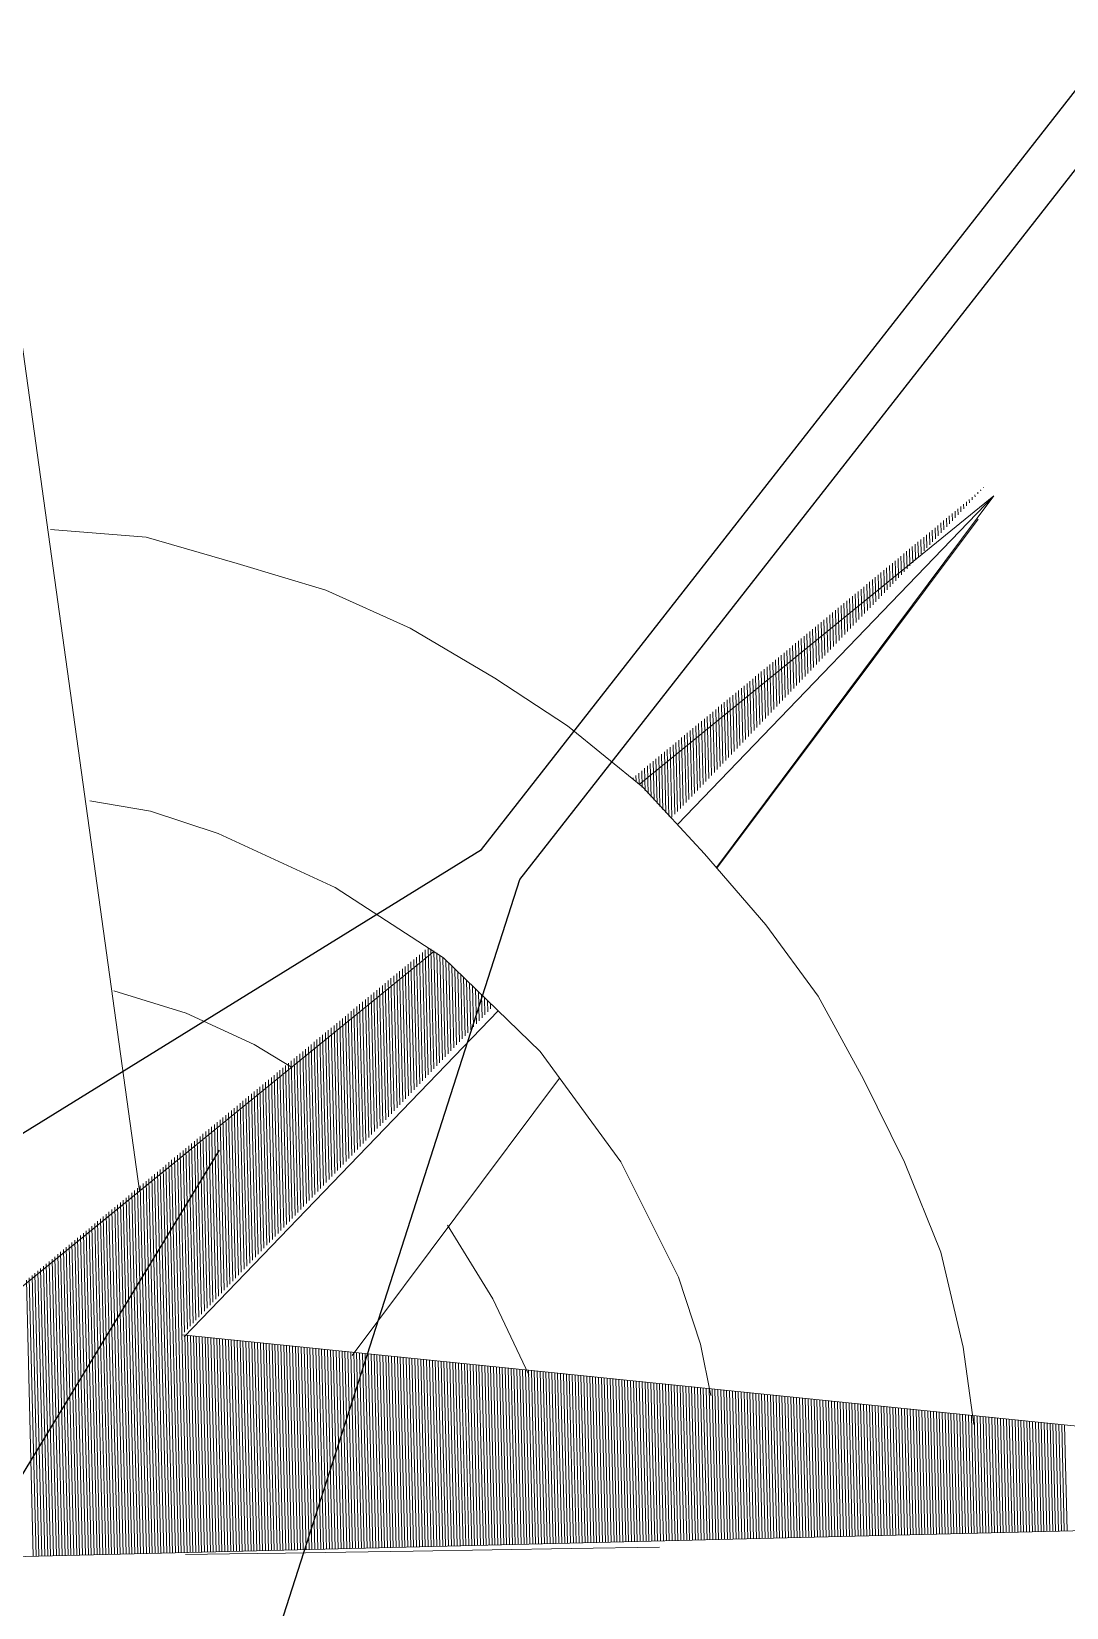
# Model space of a CAD drawing. Header units: metres. Extents: x -2639 to -2278, y 1912 to 2089.
# Drawn here: x -2349.485 to -2346.463, y 2075.666 to 2080.268 of the extents above; entities that cross this region are included whole.
import ezdxf

# ---------------------------------------------------------------- set-up
doc = ezdxf.new("R2010")
doc.units = ezdxf.units.M
doc.layers.add('02', color=2, linetype='Continuous')
doc.layers.add('CONTORNO', color=3, linetype='Continuous')
doc.layers.add('PLUMA-01', color=9, linetype='Continuous', lineweight=9)

# ---------------------------------------------------------------- blocks, each defined once
blk = doc.blocks.new('*X3')
at = {"color": 0}
for p, q in [((-1.52156, 3.5125), (-1.476, 3.5125)), ((-1.52236, 3.50625), (-1.476, 3.50625)), ((-1.5222, 3.5075), (-1.476, 3.5075)), ((-1.52204, 3.50875), (-1.476, 3.50875)), ((-1.52188, 3.51), (-1.476, 3.51)), ((-1.52172, 3.51125), (-1.476, 3.51125)), ((-1.52331, 3.49875), (-1.476, 3.49875)), ((-1.52315, 3.5), (-1.476, 3.5)), ((-1.52299, 3.50125), (-1.476, 3.50125)), ((-1.52284, 3.5025), (-1.476, 3.5025)), ((-1.52268, 3.50375), (-1.476, 3.50375)), ((-1.52252, 3.505), (-1.476, 3.505)), ((-1.52411, 3.4925), (-1.476, 3.4925)), ((-1.52395, 3.49375), (-1.476, 3.49375)), ((-1.52379, 3.495), (-1.476, 3.495)), ((-1.52363, 3.49625), (-1.476, 3.49625)), ((-1.52347, 3.4975), (-1.476, 3.4975)), ((-1.92561, 3.4875), (-1.9255, 3.4875)), ((-1.92462, 3.48625), (-1.92424, 3.48625)), ((-1.5249, 3.48625), (-1.476, 3.48625)), ((-1.52474, 3.4875), (-1.476, 3.4875)), ((-1.52458, 3.48875), (-1.476, 3.48875)), ((-1.52442, 3.49), (-1.476, 3.49)), ((-1.52427, 3.49125), (-1.476, 3.49125)), ((-1.92364, 3.485), (-1.92298, 3.485)), ((-1.92265, 3.48375), (-1.92172, 3.48375)), ((-1.92167, 3.4825), (-1.92046, 3.4825)), ((-1.92068, 3.48125), (-1.9192, 3.48125)), ((-1.9197, 3.48), (-1.91795, 3.48)), ((-1.91871, 3.47875), (-1.91669, 3.47875)), ((-1.52585, 3.47875), (-1.476, 3.47875)), ((-1.5257, 3.48), (-1.476, 3.48)), ((-1.52554, 3.48125), (-1.476, 3.48125)), ((-1.52538, 3.4825), (-1.476, 3.4825)), ((-1.52522, 3.48375), (-1.476, 3.48375)), ((-1.52506, 3.485), (-1.476, 3.485)), ((-1.91773, 3.4775), (-1.91543, 3.4775)), ((-1.91674, 3.47625), (-1.91417, 3.47625)), ((-1.91576, 3.475), (-1.91291, 3.475)), ((-1.91478, 3.47375), (-1.91165, 3.47375)), ((-1.91379, 3.4725), (-1.9104, 3.4725)), ((-1.52665, 3.4725), (-1.476, 3.4725)), ((-1.52649, 3.47375), (-1.476, 3.47375)), ((-1.52633, 3.475), (-1.476, 3.475)), ((-1.52617, 3.47625), (-1.476, 3.47625)), ((-1.52601, 3.4775), (-1.476, 3.4775)), ((-1.91281, 3.47125), (-1.90914, 3.47125)), ((-1.91182, 3.47), (-1.90788, 3.47)), ((-1.91084, 3.46875), (-1.90662, 3.46875)), ((-1.90985, 3.4675), (-1.90536, 3.4675)), ((-1.90887, 3.46625), (-1.9041, 3.46625)), ((-1.90788, 3.465), (-1.90285, 3.465)), ((-1.5276, 3.465), (-1.476, 3.465)), ((-1.52744, 3.46625), (-1.476, 3.46625)), ((-1.52728, 3.4675), (-1.476, 3.4675)), ((-1.52713, 3.46875), (-1.476, 3.46875)), ((-1.52697, 3.47), (-1.476, 3.47)), ((-1.52681, 3.47125), (-1.476, 3.47125)), ((-1.9069, 3.46375), (-1.90159, 3.46375)), ((-1.90591, 3.4625), (-1.90033, 3.4625)), ((-1.90493, 3.46125), (-1.89907, 3.46125)), ((-1.90394, 3.46), (-1.89781, 3.46)), ((-1.90296, 3.45875), (-1.89655, 3.45875)), ((-1.5284, 3.45875), (-1.476, 3.45875)), ((-1.52824, 3.46), (-1.476, 3.46)), ((-1.52808, 3.46125), (-1.476, 3.46125)), ((-1.52792, 3.4625), (-1.476, 3.4625)), ((-1.52776, 3.46375), (-1.476, 3.46375)), ((-1.90198, 3.4575), (-1.8953, 3.4575)), ((-1.90099, 3.45625), (-1.89404, 3.45625)), ((-1.90001, 3.455), (-1.89278, 3.455)), ((-1.89902, 3.45375), (-1.89152, 3.45375)), ((-1.89804, 3.4525), (-1.89026, 3.4525)), ((-1.89705, 3.45125), (-1.889, 3.45125)), ((-1.52935, 3.45125), (-1.476, 3.45125)), ((-1.52919, 3.4525), (-1.476, 3.4525)), ((-1.52903, 3.45375), (-1.476, 3.45375)), ((-1.52887, 3.455), (-1.476, 3.455)), ((-1.52871, 3.45625), (-1.476, 3.45625)), ((-1.52856, 3.4575), (-1.476, 3.4575)), ((-1.89607, 3.45), (-1.88775, 3.45)), ((-1.89508, 3.44875), (-1.88649, 3.44875)), ((-1.8941, 3.4475), (-1.88523, 3.4475)), ((-1.89311, 3.44625), (-1.88397, 3.44625)), ((-1.89213, 3.445), (-1.88271, 3.445)), ((-1.53014, 3.445), (-1.476, 3.445)), ((-1.52999, 3.44625), (-1.476, 3.44625)), ((-1.52983, 3.4475), (-1.476, 3.4475)), ((-1.52967, 3.44875), (-1.476, 3.44875)), ((-1.52951, 3.45), (-1.476, 3.45)), ((-1.89114, 3.44375), (-1.88145, 3.44375)), ((-1.89016, 3.4425), (-1.8802, 3.4425)), ((-1.88918, 3.44125), (-1.87894, 3.44125)), ((-1.88819, 3.44), (-1.87768, 3.44)), ((-1.88721, 3.43875), (-1.87642, 3.43875)), ((-1.53094, 3.43875), (-1.476, 3.43875)), ((-1.53078, 3.44), (-1.476, 3.44)), ((-1.53062, 3.44125), (-1.476, 3.44125)), ((-1.53046, 3.4425), (-1.476, 3.4425)), ((-1.5303, 3.44375), (-1.476, 3.44375)), ((-1.88622, 3.4375), (-1.87516, 3.4375)), ((-1.88524, 3.43625), (-1.8739, 3.43625)), ((-1.88425, 3.435), (-1.87265, 3.435)), ((-1.88327, 3.43375), (-1.87139, 3.43375)), ((-1.88228, 3.4325), (-1.87013, 3.4325)), ((-1.8813, 3.43125), (-1.86887, 3.43125)), ((-1.53189, 3.43125), (-1.476, 3.43125)), ((-1.53173, 3.4325), (-1.476, 3.4325)), ((-1.53157, 3.43375), (-1.476, 3.43375)), ((-1.53141, 3.435), (-1.476, 3.435)), ((-1.53126, 3.43625), (-1.476, 3.43625)), ((-1.5311, 3.4375), (-1.476, 3.4375)), ((-1.88031, 3.43), (-1.86761, 3.43)), ((-1.87933, 3.42875), (-1.86635, 3.42875)), ((-1.87834, 3.4275), (-1.8651, 3.4275)), ((-1.87736, 3.42625), (-1.86384, 3.42625)), ((-1.87637, 3.425), (-1.86258, 3.425)), ((-1.53269, 3.425), (-1.476, 3.425)), ((-1.53253, 3.42625), (-1.476, 3.42625)), ((-1.53237, 3.4275), (-1.476, 3.4275)), ((-1.53221, 3.42875), (-1.476, 3.42875)), ((-1.53205, 3.43), (-1.476, 3.43)), ((-1.87539, 3.42375), (-1.86132, 3.42375)), ((-1.87441, 3.4225), (-1.86006, 3.4225)), ((-1.87342, 3.42125), (-1.8588, 3.42125)), ((-1.87244, 3.42), (-1.85755, 3.42)), ((-1.87145, 3.41875), (-1.85629, 3.41875)), ((-1.87047, 3.4175), (-1.85503, 3.4175)), ((-1.53364, 3.4175), (-1.476, 3.4175)), ((-1.53348, 3.41875), (-1.476, 3.41875)), ((-1.53332, 3.42), (-1.476, 3.42)), ((-1.53316, 3.42125), (-1.476, 3.42125)), ((-1.533, 3.4225), (-1.476, 3.4225)), ((-1.53284, 3.42375), (-1.476, 3.42375)), ((-1.86948, 3.41625), (-1.85377, 3.41625)), ((-1.8685, 3.415), (-1.85251, 3.415)), ((-1.86751, 3.41375), (-1.85125, 3.41375)), ((-1.86653, 3.4125), (-1.85, 3.4125)), ((-1.86554, 3.41125), (-1.84874, 3.41125)), ((-1.53443, 3.41125), (-1.476, 3.41125)), ((-1.53427, 3.4125), (-1.476, 3.4125)), ((-1.53412, 3.41375), (-1.476, 3.41375)), ((-1.53396, 3.415), (-1.476, 3.415)), ((-1.5338, 3.41625), (-1.476, 3.41625)), ((-1.86456, 3.41), (-1.84748, 3.41)), ((-1.86357, 3.40875), (-1.84622, 3.40875)), ((-1.86259, 3.4075), (-1.84496, 3.4075)), ((-1.86161, 3.40625), (-1.8437, 3.40625)), ((-1.86062, 3.405), (-1.84245, 3.405)), ((-1.85964, 3.40375), (-1.84119, 3.40375)), ((-1.53539, 3.40375), (-1.476, 3.40375)), ((-1.53523, 3.405), (-1.476, 3.405)), ((-1.53507, 3.40625), (-1.476, 3.40625)), ((-1.53491, 3.4075), (-1.476, 3.4075)), ((-1.53475, 3.40875), (-1.476, 3.40875)), ((-1.53459, 3.41), (-1.476, 3.41)), ((-1.85865, 3.4025), (-1.83993, 3.4025)), ((-1.85767, 3.40125), (-1.83867, 3.40125)), ((-1.85668, 3.4), (-1.83741, 3.4)), ((-1.8557, 3.39875), (-1.83615, 3.39875)), ((-1.85471, 3.3975), (-1.8349, 3.3975)), ((-1.53618, 3.3975), (-1.476, 3.3975)), ((-1.53602, 3.39875), (-1.476, 3.39875)), ((-1.53586, 3.4), (-1.476, 3.4)), ((-1.5357, 3.40125), (-1.476, 3.40125)), ((-1.53555, 3.4025), (-1.476, 3.4025)), ((-1.85373, 3.39625), (-1.83364, 3.39625)), ((-1.85274, 3.395), (-1.83238, 3.395)), ((-1.85176, 3.39375), (-1.83112, 3.39375)), ((-1.85077, 3.3925), (-1.82986, 3.3925)), ((-1.84979, 3.39125), (-1.8286, 3.39125)), ((-1.53698, 3.39125), (-1.476, 3.39125)), ((-1.53682, 3.3925), (-1.476, 3.3925)), ((-1.53666, 3.39375), (-1.476, 3.39375)), ((-1.5365, 3.395), (-1.476, 3.395)), ((-1.53634, 3.39625), (-1.476, 3.39625)), ((-1.84881, 3.39), (-1.82735, 3.39)), ((-1.84782, 3.38875), (-1.82609, 3.38875)), ((-1.84684, 3.3875), (-1.82483, 3.3875)), ((-1.84585, 3.38625), (-1.82357, 3.38625)), ((-1.84487, 3.385), (-1.82231, 3.385)), ((-1.84388, 3.38375), (-1.82105, 3.38375)), ((-1.53793, 3.38375), (-1.476, 3.38375)), ((-1.53777, 3.385), (-1.476, 3.385)), ((-1.53761, 3.38625), (-1.476, 3.38625)), ((-1.53745, 3.3875), (-1.476, 3.3875)), ((-1.53729, 3.38875), (-1.476, 3.38875)), ((-1.53713, 3.39), (-1.476, 3.39)), ((-1.8429, 3.3825), (-1.8198, 3.3825)), ((-1.84191, 3.38125), (-1.81854, 3.38125)), ((-1.84093, 3.38), (-1.81728, 3.38)), ((-1.83994, 3.37875), (-1.81602, 3.37875)), ((-1.83896, 3.3775), (-1.81476, 3.3775)), ((-1.53872, 3.3775), (-1.476, 3.3775)), ((-1.53856, 3.37875), (-1.476, 3.37875)), ((-1.53841, 3.38), (-1.476, 3.38)), ((-1.53825, 3.38125), (-1.476, 3.38125)), ((-1.53809, 3.3825), (-1.476, 3.3825)), ((-1.83797, 3.37625), (-1.8135, 3.37625)), ((-1.83699, 3.375), (-1.81224, 3.375)), ((-1.83601, 3.37375), (-1.81099, 3.37375)), ((-1.83502, 3.3725), (-1.80973, 3.3725)), ((-1.83404, 3.37125), (-1.80847, 3.37125)), ((-1.83305, 3.37), (-1.80721, 3.37)), ((-1.53968, 3.37), (-1.476, 3.37)), ((-1.53952, 3.37125), (-1.476, 3.37125)), ((-1.53936, 3.3725), (-1.476, 3.3725)), ((-1.5392, 3.37375), (-1.476, 3.37375)), ((-1.53904, 3.375), (-1.476, 3.375)), ((-1.53888, 3.37625), (-1.476, 3.37625)), ((-1.83207, 3.36875), (-1.80595, 3.36875)), ((-1.83108, 3.3675), (-1.80469, 3.3675)), ((-1.8301, 3.36625), (-1.80344, 3.36625)), ((-1.82911, 3.365), (-1.80218, 3.365)), ((-1.82813, 3.36375), (-1.80092, 3.36375)), ((-1.54047, 3.36375), (-1.476, 3.36375)), ((-1.54031, 3.365), (-1.476, 3.365)), ((-1.54015, 3.36625), (-1.476, 3.36625)), ((-1.53999, 3.3675), (-1.476, 3.3675)), ((-1.53984, 3.36875), (-1.476, 3.36875)), ((-1.82714, 3.3625), (-1.79966, 3.3625)), ((-1.82616, 3.36125), (-1.7984, 3.36125)), ((-1.82517, 3.36), (-1.79714, 3.36)), ((-1.82419, 3.35875), (-1.79589, 3.35875)), ((-1.82321, 3.3575), (-1.79463, 3.3575)), ((-1.82222, 3.35625), (-1.79337, 3.35625)), ((-1.54142, 3.35625), (-1.476, 3.35625)), ((-1.54126, 3.3575), (-1.476, 3.3575)), ((-1.54111, 3.35875), (-1.476, 3.35875)), ((-1.54095, 3.36), (-1.476, 3.36)), ((-1.54079, 3.36125), (-1.476, 3.36125)), ((-1.54063, 3.3625), (-1.476, 3.3625)), ((-1.82124, 3.355), (-1.79211, 3.355)), ((-1.82025, 3.35375), (-1.79085, 3.35375)), ((-1.81927, 3.3525), (-1.78959, 3.3525)), ((-1.81828, 3.35125), (-1.78834, 3.35125)), ((-1.8173, 3.35), (-1.78708, 3.35)), ((-1.54222, 3.35), (-1.476, 3.35)), ((-1.54206, 3.35125), (-1.476, 3.35125)), ((-1.5419, 3.3525), (-1.476, 3.3525)), ((-1.54174, 3.35375), (-1.476, 3.35375)), ((-1.54158, 3.355), (-1.476, 3.355)), ((-1.81631, 3.34875), (-1.78766, 3.34875)), ((-1.81533, 3.3475), (-1.78906, 3.3475)), ((-1.81434, 3.34625), (-1.79045, 3.34625)), ((-1.81336, 3.345), (-1.79185, 3.345)), ((-1.81237, 3.34375), (-1.79324, 3.34375)), ((-1.54301, 3.34375), (-1.476, 3.34375)), ((-1.54285, 3.345), (-1.476, 3.345)), ((-1.54269, 3.34625), (-1.476, 3.34625)), ((-1.54254, 3.3475), (-1.476, 3.3475)), ((-1.54238, 3.34875), (-1.476, 3.34875)), ((-1.81139, 3.3425), (-1.79463, 3.3425)), ((-1.81041, 3.34125), (-1.79603, 3.34125)), ((-1.80942, 3.34), (-1.79742, 3.34)), ((-1.80844, 3.33875), (-1.79882, 3.33875)), ((-1.80745, 3.3375), (-1.80021, 3.3375)), ((-1.80647, 3.33625), (-1.80161, 3.33625)), ((-1.54397, 3.33625), (-1.476, 3.33625)), ((-1.54381, 3.3375), (-1.476, 3.3375)), ((-1.54365, 3.33875), (-1.476, 3.33875)), ((-1.54349, 3.34), (-1.476, 3.34)), ((-1.54333, 3.34125), (-1.476, 3.34125)), ((-1.54317, 3.3425), (-1.476, 3.3425)), ((-1.80548, 3.335), (-1.803, 3.335)), ((-1.8045, 3.33375), (-1.80405, 3.33375)), ((-1.54476, 3.33), (-1.476, 3.33)), ((-1.5446, 3.33125), (-1.476, 3.33125)), ((-1.54444, 3.3325), (-1.476, 3.3325)), ((-1.54428, 3.33375), (-1.476, 3.33375)), ((-1.54412, 3.335), (-1.476, 3.335)), ((-1.54571, 3.3225), (-1.476, 3.3225)), ((-1.54555, 3.32375), (-1.476, 3.32375)), ((-1.5454, 3.325), (-1.476, 3.325)), ((-1.54524, 3.32625), (-1.476, 3.32625)), ((-1.54508, 3.3275), (-1.476, 3.3275)), ((-1.54492, 3.32875), (-1.476, 3.32875)), ((-1.54651, 3.31625), (-1.476, 3.31625)), ((-1.54635, 3.3175), (-1.476, 3.3175)), ((-1.54619, 3.31875), (-1.476, 3.31875)), ((-1.54603, 3.32), (-1.476, 3.32)), ((-1.54587, 3.32125), (-1.476, 3.32125)), ((-1.5473, 3.31), (-1.476, 3.31)), ((-1.54714, 3.31125), (-1.476, 3.31125)), ((-1.54698, 3.3125), (-1.476, 3.3125)), ((-1.54683, 3.31375), (-1.476, 3.31375)), ((-1.54667, 3.315), (-1.476, 3.315)), ((-1.54826, 3.3025), (-1.476, 3.3025)), ((-1.5481, 3.30375), (-1.476, 3.30375)), ((-1.54794, 3.305), (-1.476, 3.305)), ((-1.54778, 3.30625), (-1.476, 3.30625)), ((-1.54762, 3.3075), (-1.476, 3.3075)), ((-1.54746, 3.30875), (-1.476, 3.30875)), ((-1.54905, 3.29625), (-1.476, 3.29625)), ((-1.54889, 3.2975), (-1.476, 3.2975)), ((-1.54873, 3.29875), (-1.476, 3.29875)), ((-1.54857, 3.3), (-1.476, 3.3)), ((-1.54841, 3.30125), (-1.476, 3.30125)), ((-1.55, 3.28875), (-1.476, 3.28875)), ((-1.54984, 3.29), (-1.476, 3.29)), ((-1.54969, 3.29125), (-1.476, 3.29125)), ((-1.54953, 3.2925), (-1.476, 3.2925)), ((-1.54937, 3.29375), (-1.476, 3.29375)), ((-1.54921, 3.295), (-1.476, 3.295)), ((-1.5508, 3.2825), (-1.476, 3.2825)), ((-1.55064, 3.28375), (-1.476, 3.28375)), ((-1.55048, 3.285), (-1.476, 3.285)), ((-1.55032, 3.28625), (-1.476, 3.28625)), ((-1.55016, 3.2875), (-1.476, 3.2875)), ((-1.55175, 3.275), (-1.476, 3.275)), ((-1.55159, 3.27625), (-1.476, 3.27625)), ((-1.55143, 3.2775), (-1.476, 3.2775)), ((-1.55127, 3.27875), (-1.476, 3.27875)), ((-1.55112, 3.28), (-1.476, 3.28)), ((-1.55096, 3.28125), (-1.476, 3.28125)), ((-1.71025, 3.26875), (-1.70529, 3.26875)), ((-1.709, 3.27), (-1.70655, 3.27)), ((-1.55254, 3.26875), (-1.476, 3.26875)), ((-1.55239, 3.27), (-1.476, 3.27)), ((-1.55223, 3.27125), (-1.476, 3.27125)), ((-1.55207, 3.2725), (-1.476, 3.2725)), ((-1.55191, 3.27375), (-1.476, 3.27375)), ((-1.7165, 3.2625), (-1.69901, 3.2625)), ((-1.71525, 3.26375), (-1.70026, 3.26375)), ((-1.714, 3.265), (-1.70152, 3.265)), ((-1.71275, 3.26625), (-1.70278, 3.26625)), ((-1.7115, 3.2675), (-1.70403, 3.2675)), ((-1.55334, 3.2625), (-1.476, 3.2625)), ((-1.55318, 3.26375), (-1.476, 3.26375)), ((-1.55302, 3.265), (-1.476, 3.265)), ((-1.55286, 3.26625), (-1.476, 3.26625)), ((-1.5527, 3.2675), (-1.476, 3.2675)), ((-1.724, 3.255), (-1.69146, 3.255)), ((-1.72275, 3.25625), (-1.69272, 3.25625)), ((-1.7215, 3.2575), (-1.69398, 3.2575)), ((-1.72025, 3.25875), (-1.69524, 3.25875)), ((-1.719, 3.26), (-1.69649, 3.26)), ((-1.71775, 3.26125), (-1.69775, 3.26125)), ((-1.55429, 3.255), (-1.476, 3.255)), ((-1.55413, 3.25625), (-1.476, 3.25625)), ((-1.55397, 3.2575), (-1.476, 3.2575)), ((-1.55382, 3.25875), (-1.476, 3.25875)), ((-1.55366, 3.26), (-1.476, 3.26)), ((-1.5535, 3.26125), (-1.476, 3.26125)), ((-1.73025, 3.24875), (-1.68518, 3.24875)), ((-1.729, 3.25), (-1.68644, 3.25)), ((-1.72775, 3.25125), (-1.68769, 3.25125)), ((-1.7265, 3.2525), (-1.68895, 3.2525)), ((-1.72525, 3.25375), (-1.69021, 3.25375)), ((-1.55509, 3.24875), (-1.476, 3.24875)), ((-1.55493, 3.25), (-1.476, 3.25)), ((-1.55477, 3.25125), (-1.476, 3.25125)), ((-1.55461, 3.2525), (-1.476, 3.2525)), ((-1.55445, 3.25375), (-1.476, 3.25375)), ((-1.7336, 3.24375), (-1.68015, 3.24375)), ((-1.73302, 3.245), (-1.68141, 3.245)), ((-1.73262, 3.2425), (-1.6789, 3.2425)), ((-1.73218, 3.24625), (-1.68267, 3.24625)), ((-1.73164, 3.24125), (-1.67764, 3.24125)), ((-1.73134, 3.2475), (-1.68392, 3.2475)), ((-1.55604, 3.24125), (-1.476, 3.24125)), ((-1.55588, 3.2425), (-1.476, 3.2425)), ((-1.55572, 3.24375), (-1.476, 3.24375)), ((-1.55556, 3.245), (-1.476, 3.245)), ((-1.5554, 3.24625), (-1.476, 3.24625)), ((-1.55525, 3.2475), (-1.476, 3.2475)), ((-1.73065, 3.24), (-1.67638, 3.24)), ((-1.72967, 3.23875), (-1.67513, 3.23875)), ((-1.72868, 3.2375), (-1.67387, 3.2375)), ((-1.7277, 3.23625), (-1.67261, 3.23625)), ((-1.72671, 3.235), (-1.67136, 3.235)), ((-1.55683, 3.235), (-1.476, 3.235)), ((-1.55668, 3.23625), (-1.476, 3.23625)), ((-1.55652, 3.2375), (-1.476, 3.2375)), ((-1.55636, 3.23875), (-1.476, 3.23875)), ((-1.5562, 3.24), (-1.476, 3.24)), ((-1.72573, 3.23375), (-1.6701, 3.23375)), ((-1.72474, 3.2325), (-1.66884, 3.2325)), ((-1.72376, 3.23125), (-1.66759, 3.23125)), ((-1.72277, 3.23), (-1.66633, 3.23)), ((-1.72179, 3.22875), (-1.66507, 3.22875)), ((-1.7208, 3.2275), (-1.66382, 3.2275)), ((-1.55779, 3.2275), (-1.476, 3.2275)), ((-1.55763, 3.22875), (-1.476, 3.22875)), ((-1.55747, 3.23), (-1.476, 3.23)), ((-1.55731, 3.23125), (-1.476, 3.23125)), ((-1.55715, 3.2325), (-1.476, 3.2325)), ((-1.55699, 3.23375), (-1.476, 3.23375)), ((-1.71982, 3.22625), (-1.66256, 3.22625)), ((-1.71884, 3.225), (-1.6613, 3.225)), ((-1.71785, 3.22375), (-1.66005, 3.22375)), ((-1.71687, 3.2225), (-1.65879, 3.2225)), ((-1.71588, 3.22125), (-1.65753, 3.22125)), ((-1.55858, 3.22125), (-1.476, 3.22125)), ((-1.55842, 3.2225), (-1.476, 3.2225)), ((-1.55826, 3.22375), (-1.476, 3.22375)), ((-1.55811, 3.225), (-1.476, 3.225)), ((-1.55795, 3.22625), (-1.476, 3.22625)), ((-1.7149, 3.22), (-1.65628, 3.22)), ((-1.71391, 3.21875), (-1.65502, 3.21875)), ((-1.71293, 3.2175), (-1.65376, 3.2175)), ((-1.71194, 3.21625), (-1.65251, 3.21625)), ((-1.71096, 3.215), (-1.65125, 3.215)), ((-1.55938, 3.215), (-1.476, 3.215)), ((-1.55922, 3.21625), (-1.476, 3.21625)), ((-1.55906, 3.2175), (-1.476, 3.2175)), ((-1.5589, 3.21875), (-1.476, 3.21875)), ((-1.55874, 3.22), (-1.476, 3.22)), ((-1.70997, 3.21375), (-1.64999, 3.21375)), ((-1.70899, 3.2125), (-1.64874, 3.2125)), ((-1.708, 3.21125), (-1.64748, 3.21125)), ((-1.70702, 3.21), (-1.64622, 3.21)), ((-1.70604, 3.20875), (-1.64497, 3.20875)), ((-1.70505, 3.2075), (-1.64371, 3.2075)), ((-1.56033, 3.2075), (-1.476, 3.2075)), ((-1.56017, 3.20875), (-1.476, 3.20875)), ((-1.56001, 3.21), (-1.476, 3.21)), ((-1.55985, 3.21125), (-1.476, 3.21125)), ((-1.55969, 3.2125), (-1.476, 3.2125)), ((-1.55954, 3.21375), (-1.476, 3.21375)), ((-1.70407, 3.20625), (-1.64245, 3.20625)), ((-1.70308, 3.205), (-1.6412, 3.205)), ((-1.7021, 3.20375), (-1.63994, 3.20375)), ((-1.70111, 3.2025), (-1.63868, 3.2025)), ((-1.70013, 3.20125), (-1.63743, 3.20125)), ((-1.56112, 3.20125), (-1.476, 3.20125)), ((-1.56097, 3.2025), (-1.476, 3.2025)), ((-1.56081, 3.20375), (-1.476, 3.20375)), ((-1.56065, 3.205), (-1.476, 3.205)), ((-1.56049, 3.20625), (-1.476, 3.20625)), ((-1.69914, 3.2), (-1.63617, 3.2)), ((-1.69816, 3.19875), (-1.63491, 3.19875)), ((-1.69717, 3.1975), (-1.63366, 3.1975)), ((-1.69619, 3.19625), (-1.6324, 3.19625)), ((-1.6952, 3.195), (-1.63114, 3.195)), ((-1.69422, 3.19375), (-1.62989, 3.19375)), ((-1.56208, 3.19375), (-1.476, 3.19375)), ((-1.56192, 3.195), (-1.476, 3.195)), ((-1.56176, 3.19625), (-1.476, 3.19625)), ((-1.5616, 3.1975), (-1.476, 3.1975)), ((-1.56144, 3.19875), (-1.476, 3.19875)), ((-1.56128, 3.2), (-1.476, 3.2)), ((-1.69324, 3.1925), (-1.62863, 3.1925)), ((-1.69225, 3.19125), (-1.62737, 3.19125)), ((-1.69127, 3.19), (-1.62612, 3.19)), ((-1.69028, 3.18875), (-1.62486, 3.18875)), ((-1.6893, 3.1875), (-1.6236, 3.1875)), ((-1.56287, 3.1875), (-1.476, 3.1875)), ((-1.56271, 3.18875), (-1.476, 3.18875)), ((-1.56255, 3.19), (-1.476, 3.19)), ((-1.5624, 3.19125), (-1.476, 3.19125)), ((-1.56224, 3.1925), (-1.476, 3.1925)), ((-1.68831, 3.18625), (-1.62235, 3.18625)), ((-1.68733, 3.185), (-1.62109, 3.185)), ((-1.68634, 3.18375), (-1.61983, 3.18375)), ((-1.68536, 3.1825), (-1.61858, 3.1825)), ((-1.68437, 3.18125), (-1.61732, 3.18125)), ((-1.68339, 3.18), (-1.61606, 3.18)), ((-1.56382, 3.18), (-1.476, 3.18)), ((-1.56367, 3.18125), (-1.476, 3.18125)), ((-1.56351, 3.1825), (-1.476, 3.1825)), ((-1.56335, 3.18375), (-1.476, 3.18375)), ((-1.56319, 3.185), (-1.476, 3.185)), ((-1.56303, 3.18625), (-1.476, 3.18625)), ((-1.6824, 3.17875), (-1.61481, 3.17875)), ((-1.68142, 3.1775), (-1.61355, 3.1775)), ((-1.68044, 3.17625), (-1.61229, 3.17625)), ((-1.67945, 3.175), (-1.61104, 3.175)), ((-1.67847, 3.17375), (-1.60978, 3.17375)), ((-1.56462, 3.17375), (-1.476, 3.17375)), ((-1.56446, 3.175), (-1.476, 3.175)), ((-1.5643, 3.17625), (-1.476, 3.17625)), ((-1.56414, 3.1775), (-1.476, 3.1775)), ((-1.56398, 3.17875), (-1.476, 3.17875)), ((-1.67748, 3.1725), (-1.60852, 3.1725)), ((-1.6765, 3.17125), (-1.60727, 3.17125)), ((-1.67551, 3.17), (-1.60601, 3.17)), ((-1.67453, 3.16875), (-1.60475, 3.16875)), ((-1.67354, 3.1675), (-1.6035, 3.1675)), ((-1.56541, 3.1675), (-1.476, 3.1675)), ((-1.56525, 3.16875), (-1.476, 3.16875)), ((-1.5651, 3.17), (-1.476, 3.17)), ((-1.56494, 3.17125), (-1.476, 3.17125)), ((-1.56478, 3.1725), (-1.476, 3.1725)), ((-1.67256, 3.16625), (-1.60224, 3.16625)), ((-1.67157, 3.165), (-1.60098, 3.165)), ((-1.67059, 3.16375), (-1.59973, 3.16375)), ((-1.6696, 3.1625), (-1.59847, 3.1625)), ((-1.66862, 3.16125), (-1.59721, 3.16125)), ((-1.66763, 3.16), (-1.59596, 3.16)), ((-1.56637, 3.16), (-1.476, 3.16)), ((-1.56621, 3.16125), (-1.476, 3.16125)), ((-1.56605, 3.1625), (-1.476, 3.1625)), ((-1.56589, 3.16375), (-1.476, 3.16375)), ((-1.56573, 3.165), (-1.476, 3.165)), ((-1.56557, 3.16625), (-1.476, 3.16625)), ((-1.66665, 3.15875), (-1.5947, 3.15875)), ((-1.66567, 3.1575), (-1.59344, 3.1575)), ((-1.66468, 3.15625), (-1.59219, 3.15625)), ((-1.6637, 3.155), (-1.59093, 3.155)), ((-1.66271, 3.15375), (-1.58967, 3.15375)), ((-1.56716, 3.15375), (-1.476, 3.15375)), ((-1.567, 3.155), (-1.476, 3.155)), ((-1.56684, 3.15625), (-1.476, 3.15625)), ((-1.56668, 3.1575), (-1.476, 3.1575)), ((-1.56653, 3.15875), (-1.476, 3.15875)), ((-1.66173, 3.1525), (-1.58842, 3.1525)), ((-1.66074, 3.15125), (-1.58716, 3.15125)), ((-1.65976, 3.15), (-1.5859, 3.15)), ((-1.65877, 3.14875), (-1.58465, 3.14875)), ((-1.65779, 3.1475), (-1.58339, 3.1475)), ((-1.6568, 3.14625), (-1.58213, 3.14625)), ((-1.56811, 3.14625), (-1.476, 3.14625)), ((-1.56796, 3.1475), (-1.476, 3.1475)), ((-1.5678, 3.14875), (-1.476, 3.14875)), ((-1.56764, 3.15), (-1.476, 3.15)), ((-1.56748, 3.15125), (-1.476, 3.15125)), ((-1.56732, 3.1525), (-1.476, 3.1525)), ((-1.65582, 3.145), (-1.58088, 3.145)), ((-1.65483, 3.14375), (-1.57962, 3.14375)), ((-1.65385, 3.1425), (-1.57836, 3.1425)), ((-1.65287, 3.14125), (-1.57711, 3.14125)), ((-1.65188, 3.14), (-1.57585, 3.14)), ((-1.56891, 3.14), (-1.476, 3.14)), ((-1.56875, 3.14125), (-1.476, 3.14125)), ((-1.56859, 3.1425), (-1.476, 3.1425)), ((-1.56843, 3.14375), (-1.476, 3.14375)), ((-1.56827, 3.145), (-1.476, 3.145)), ((-1.6509, 3.13875), (-1.57459, 3.13875)), ((-1.64991, 3.1375), (-1.57334, 3.1375)), ((-1.64893, 3.13625), (-1.57208, 3.13625)), ((-1.64794, 3.135), (-1.57082, 3.135)), ((-1.64696, 3.13375), (-1.476, 3.13375)), ((-1.64597, 3.1325), (-1.476, 3.1325)), ((-1.56954, 3.135), (-1.476, 3.135)), ((-1.56939, 3.13625), (-1.476, 3.13625)), ((-1.56923, 3.1375), (-1.476, 3.1375)), ((-1.56907, 3.13875), (-1.476, 3.13875)), ((-1.64499, 3.13125), (-1.476, 3.13125)), ((-1.644, 3.13), (-1.476, 3.13)), ((-1.64302, 3.12875), (-1.476, 3.12875)), ((-1.64203, 3.1275), (-1.476, 3.1275)), ((-1.64105, 3.12625), (-1.476, 3.12625)), ((-1.64007, 3.125), (-1.476, 3.125)), ((-1.63908, 3.12375), (-1.476, 3.12375)), ((-1.6381, 3.1225), (-1.476, 3.1225)), ((-1.63711, 3.12125), (-1.476, 3.12125)), ((-1.63613, 3.12), (-1.476, 3.12)), ((-1.63514, 3.11875), (-1.476, 3.11875)), ((-1.63416, 3.1175), (-1.476, 3.1175)), ((-1.63317, 3.11625), (-1.476, 3.11625)), ((-1.63219, 3.115), (-1.476, 3.115)), ((-1.6312, 3.11375), (-1.476, 3.11375)), ((-1.63022, 3.1125), (-1.476, 3.1125)), ((-1.62923, 3.11125), (-1.476, 3.11125)), ((-1.62825, 3.11), (-1.476, 3.11)), ((-1.62727, 3.10875), (-1.476, 3.10875)), ((-1.62628, 3.1075), (-1.476, 3.1075)), ((-1.6253, 3.10625), (-1.476, 3.10625)), ((-1.62431, 3.105), (-1.476, 3.105)), ((-1.62333, 3.10375), (-1.476, 3.10375)), ((-1.62234, 3.1025), (-1.476, 3.1025)), ((-1.62136, 3.10125), (-1.476, 3.10125)), ((-1.62037, 3.1), (-1.476, 3.1)), ((-1.61939, 3.09875), (-1.476, 3.09875)), ((-1.6184, 3.0975), (-1.476, 3.0975)), ((-1.61742, 3.09625), (-1.476, 3.09625)), ((-1.61643, 3.095), (-1.476, 3.095)), ((-1.61545, 3.09375), (-1.476, 3.09375)), ((-1.61447, 3.0925), (-1.476, 3.0925)), ((-1.61348, 3.09125), (-1.476, 3.09125)), ((-1.6125, 3.09), (-1.476, 3.09)), ((-1.61151, 3.08875), (-1.476, 3.08875)), ((-1.61053, 3.0875), (-1.476, 3.0875)), ((-1.60954, 3.08625), (-1.476, 3.08625)), ((-1.60856, 3.085), (-1.476, 3.085)), ((-1.60757, 3.08375), (-1.476, 3.08375)), ((-1.60659, 3.0825), (-1.476, 3.0825)), ((-1.6056, 3.08125), (-1.476, 3.08125)), ((-1.60462, 3.08), (-1.476, 3.08)), ((-1.60363, 3.07875), (-1.476, 3.07875)), ((-1.60265, 3.0775), (-1.476, 3.0775)), ((-1.60167, 3.07625), (-1.476, 3.07625)), ((-1.60068, 3.075), (-1.476, 3.075)), ((-1.5997, 3.07375), (-1.476, 3.07375)), ((-1.59871, 3.0725), (-1.476, 3.0725)), ((-1.59773, 3.07125), (-1.476, 3.07125)), ((-1.59674, 3.07), (-1.476, 3.07)), ((-1.59576, 3.06875), (-1.476, 3.06875)), ((-1.59477, 3.0675), (-1.476, 3.0675))]:
    blk.add_line(p, q, dxfattribs=at)
blk = doc.blocks.new('A$C1D8E714A')
at = {"layer": 'CONTORNO', "color": 124}
for p, q in [((28.523, 30.804), (42.56, 48.746)), ((28.962, 30.46), (42.999, 48.403)), ((17.058, 23.717), (28.523, 30.804)), ((24.842, 17.626), (28.962, 30.46)), ((25.516, 27.358), (22.757, 22.817))]:
    blk.add_line(p, q, dxfattribs=at)
at = {"layer": 'PLUMA-01'}
for p, q in [((22.083, 45.033), (24.602, 26.889)), ((34.398, 34.859), (30.332, 31.551)), ((30.769, 31.089), (34.398, 34.859)), ((31.216, 30.596), (34.398, 34.859)), ((34.216, 34.59), (31.222, 30.589)), ((24.677, 34.386), (23.583, 34.475)), ((25.721, 34.083), (24.677, 34.386)), ((26.739, 33.779), (25.721, 34.083)), ((27.705, 33.341), (26.739, 33.779)), ((28.674, 32.77), (27.705, 33.341)), ((29.509, 32.223), (28.674, 32.77)), ((30.373, 31.517), (29.509, 32.223)), ((31.078, 30.756), (30.373, 31.517)), ((24.727, 31.242), (24.032, 31.364)), ((25.504, 30.987), (24.727, 31.242)), ((26.846, 30.369), (25.504, 30.987)), ((31.784, 29.94), (31.078, 30.756)), ((28.085, 29.562), (26.846, 30.369)), ((32.383, 29.124), (31.784, 29.94)), ((27.975, 29.634), (22.398, 25.096)), ((29.195, 28.487), (28.085, 29.562)), ((25.136, 28.929), (24.306, 29.183)), ((32.904, 28.172), (32.383, 29.124)), ((25.112, 25.216), (28.714, 28.953)), ((25.915, 28.568), (25.136, 28.929)), ((26.345, 28.307), (25.915, 28.568)), ((30.121, 27.222), (29.195, 28.487)), ((27.041, 25.001), (29.416, 28.184)), ((33.373, 27.22), (32.904, 28.172)), ((30.781, 25.9), (30.121, 27.222)), ((33.789, 26.187), (33.373, 27.22)), ((28.653, 25.653), (28.133, 26.498)), ((34.046, 25.099), (33.789, 26.187)), ((31.033, 25.131), (30.781, 25.9)), ((29.067, 24.78), (28.653, 25.653)), ((44.789, 23.226), (25.089, 25.24)), ((31.152, 24.545), (31.033, 25.131)), ((34.169, 24.21), (34.046, 25.099)), ((29.067, 24.776), (29.067, 24.78)), ((44.789, 23.226), (0.004, 22.128)), ((28.645, 22.774), (27.739, 22.76)), ((29.551, 22.789), (28.645, 22.774)), ((30.564, 22.805), (29.551, 22.789)), ((25.634, 22.727), (25.128, 22.719)), ((26.274, 22.737), (25.634, 22.727)), ((26.966, 22.748), (26.274, 22.737)), ((27.739, 22.76), (26.966, 22.748))]:
    blk.add_line(p, q, dxfattribs=at)
at = {"layer": 'PLUMA-01', "xscale": 26.65005798341788, "yscale": 26.65005798341788, "zscale": 26.65005798341788, "rotation": 271.4047504280917}
blk.add_blockref('*X3', (-57.378, -18.627), dxfattribs=at)

msp = doc.modelspace()

# ---------------------------------------------------------------- block references
at = {"layer": '02', "xscale": 0.2546774999999437, "yscale": 0.2546774999999437, "zscale": 0.2546774999999437}
msp.add_blockref('A$C1D8E714A', (-2355.4352, 2070.0346), dxfattribs=at)

doc.saveas('drawing.dxf')
